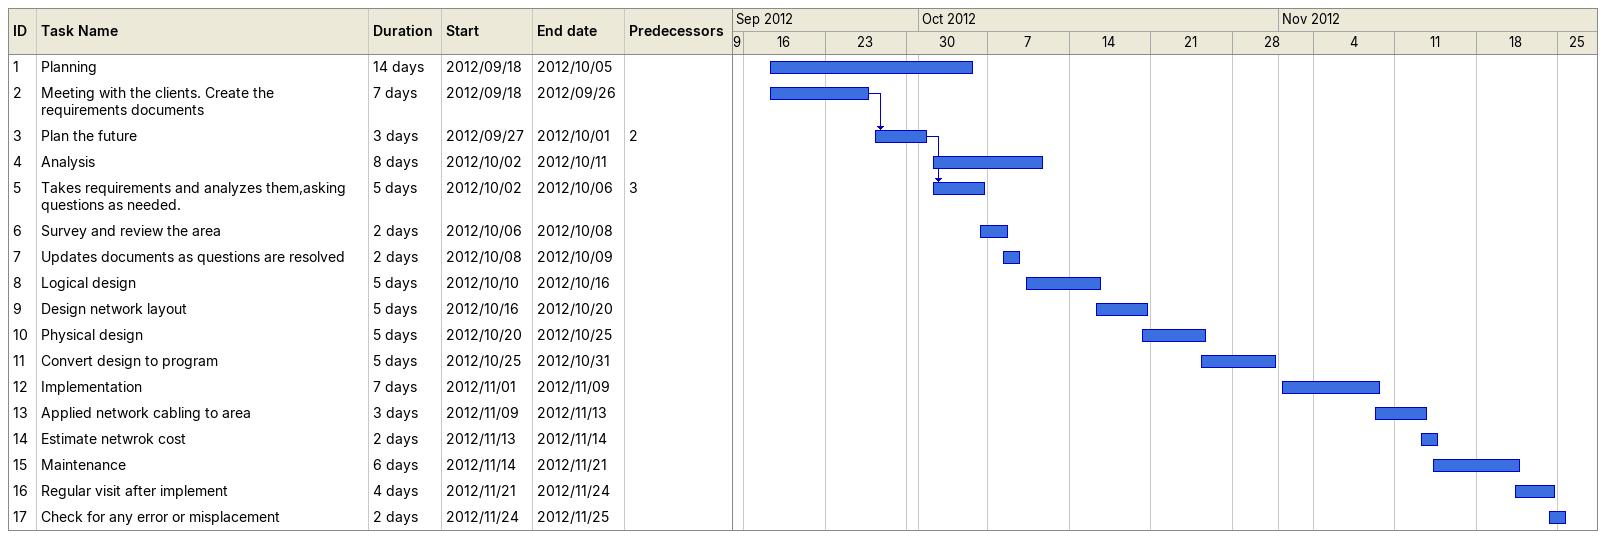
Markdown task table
| ID | Task | Duration | Start | Finish | Predecessors |
|---|---|---|---|---|---|
| 1 | Planning | 14d | 2012-09-18 | 2012-10-05 |  |
| 2 | Meeting with the clients. Create the requirements documents | 7d | 2012-09-18 | 2012-09-26 |  |
| 3 | Plan the future | 3d | 2012-09-27 | 2012-10-01 | 2 |
| 4 | Analysis | 8d | 2012-10-02 | 2012-10-11 |  |
| 5 | Takes requirements and analyzes them,asking questions as needed. | 5d | 2012-10-02 | 2012-10-06 | 3 |
| 6 | Survey and review the area | 2d | 2012-10-06 | 2012-10-08 |  |
| 7 | Updates documents as questions are resolved | 2d | 2012-10-08 | 2012-10-09 |  |
| 8 | Logical design | 5d | 2012-10-10 | 2012-10-16 |  |
| 9 | Design network layout | 5d | 2012-10-16 | 2012-10-20 |  |
| 10 | Physical design | 5d | 2012-10-20 | 2012-10-25 |  |
| 11 | Convert design to program | 5d | 2012-10-25 | 2012-10-31 |  |
| 12 | Implementation | 7d | 2012-11-01 | 2012-11-09 |  |
| 13 | Applied network cabling to area | 3d | 2012-11-09 | 2012-11-13 |  |
| 14 | Estimate netwrok cost | 2d | 2012-11-13 | 2012-11-14 |  |
| 15 | Maintenance | 6d | 2012-11-14 | 2012-11-21 |  |
| 16 | Regular visit after implement | 4d | 2012-11-21 | 2012-11-24 |  |
| 17 | Check for any error or misplacement | 2d | 2012-11-24 | 2012-11-25 |  |
